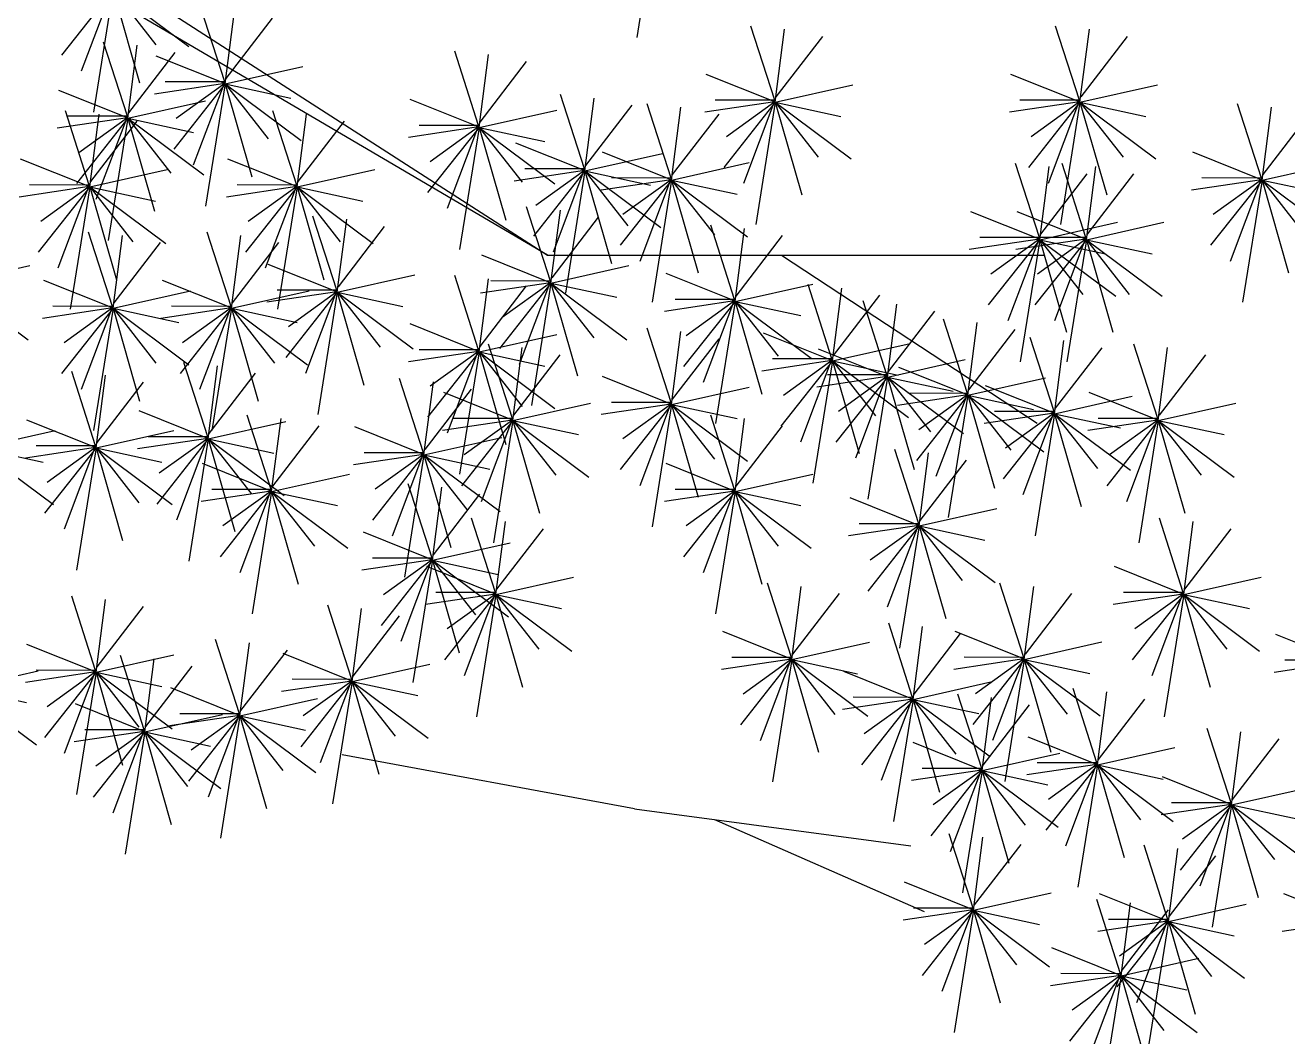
# Model space of a CAD drawing. Header units: millimetres. Extents: x 454 to 24074, y 929 to 15016.
# Drawn here: x 11660 to 12287, y 11968 to 12470 of the extents above; entities that cross this region are included whole.
import ezdxf

# ---------------------------------------------------------------- set-up
doc = ezdxf.new("R2010")
doc.units = ezdxf.units.MM
doc.layers.add('cadblocksdwg.com', color=255, linetype='Continuous')

# ---------------------------------------------------------------- blocks, each defined once
blk = doc.blocks.new('tree side_01')
at = {"color": 0}
for p, q in [((0.1108, 2.8619), (0.8761, 2.3694)), ((0.8761, 2.3694), (0.1117, 2.8186)), ((0.9821, 2.7004), (0.9631, 2.5814)), ((0.453, 2.6275), (0.4029, 2.564)), ((0.4525, 2.6294), (0.4219, 2.5484)), ((0.453, 2.6275), (0.4339, 2.5085)), ((0.453, 2.6275), (0.527, 2.5724)), ((0.453, 2.6275), (0.4789, 2.5372)), ((0.453, 2.6275), (0.4948, 2.5742)), ((0.5618, 2.538), (0.5385, 2.6103)), ((0.5622, 2.5361), (0.5713, 2.6071)), ((0.5632, 2.5414), (0.6084, 2.6002)), ((1.0977, 2.5202), (1.0744, 2.5925)), ((1.0981, 2.5183), (1.1072, 2.5893)), ((1.3945, 2.5202), (1.3712, 2.5925)), ((1.3949, 2.5183), (1.404, 2.5893)), ((0.467, 2.5046), (0.4437, 2.5769)), ((0.4674, 2.5027), (0.4765, 2.5737)), ((1.0991, 2.5235), (1.1443, 2.5823)), ((1.3959, 2.5235), (1.4411, 2.5823)), ((0.4684, 2.5079), (0.5136, 2.5667)), ((0.5618, 2.5365), (0.4949, 2.5633)), ((0.8091, 2.4957), (0.7858, 2.568)), ((0.8095, 2.4938), (0.8187, 2.5648)), ((0.5622, 2.5361), (0.6378, 2.5531)), ((0.8106, 2.499), (0.8557, 2.5578)), ((0.5618, 2.5365), (0.4935, 2.5263)), ((0.5618, 2.538), (0.5037, 2.5382)), ((0.5622, 2.5361), (0.5121, 2.4726)), ((0.5618, 2.5365), (0.5146, 2.5025)), ((0.5618, 2.538), (0.5312, 2.457)), ((0.5622, 2.5361), (0.5432, 2.4171)), ((0.5622, 2.5361), (0.6362, 2.481)), ((0.5622, 2.5361), (0.6262, 2.5223)), ((0.5622, 2.5361), (0.5882, 2.4458)), ((0.5622, 2.5361), (0.6041, 2.4828)), ((1.0977, 2.5187), (1.0308, 2.5454)), ((1.0981, 2.5183), (1.1737, 2.5353)), ((1.3945, 2.5187), (1.3276, 2.5454)), ((1.3949, 2.5183), (1.4705, 2.5353)), ((0.467, 2.5031), (0.4001, 2.5298)), ((0.9122, 2.4534), (0.8889, 2.5257)), ((0.9126, 2.4514), (0.9217, 2.5224)), ((0.4299, 2.4377), (0.4066, 2.51)), ((0.4674, 2.5027), (0.543, 2.5196)), ((0.6319, 2.4377), (0.6086, 2.51)), ((0.8091, 2.4942), (0.7423, 2.5209)), ((0.8095, 2.4938), (0.8852, 2.5107)), ((0.9136, 2.4567), (0.9588, 2.5155)), ((0.9967, 2.4444), (0.9734, 2.5167)), ((0.9971, 2.4425), (1.0062, 2.5135)), ((1.0977, 2.5187), (1.0294, 2.5085)), ((1.0977, 2.5202), (1.0396, 2.5204)), ((1.0981, 2.5183), (1.048, 2.4548)), ((1.0977, 2.5187), (1.0505, 2.4847)), ((1.0977, 2.5202), (1.0671, 2.4392)), ((1.0981, 2.5183), (1.0791, 2.3993)), ((1.0981, 2.5183), (1.1721, 2.4632)), ((1.0981, 2.5183), (1.1241, 2.428)), ((1.0981, 2.5183), (1.1621, 2.5045)), ((1.0981, 2.5183), (1.14, 2.4649)), ((1.3945, 2.5187), (1.3262, 2.5085)), ((1.3945, 2.5202), (1.3364, 2.5204)), ((1.3949, 2.5183), (1.3448, 2.4548)), ((1.3945, 2.5187), (1.3473, 2.4847)), ((1.3945, 2.5202), (1.3639, 2.4392)), ((1.3949, 2.5183), (1.3759, 2.3993)), ((1.3949, 2.5183), (1.4689, 2.4632)), ((1.3949, 2.5183), (1.4209, 2.428)), ((1.3949, 2.5183), (1.4589, 2.5045)), ((1.3949, 2.5183), (1.4368, 2.4649)), ((1.5717, 2.4444), (1.5484, 2.5167)), ((1.5722, 2.4425), (1.5813, 2.5135)), ((0.467, 2.5031), (0.3987, 2.4929)), ((0.467, 2.5046), (0.4089, 2.5048)), ((0.4674, 2.5027), (0.4173, 2.4392)), ((0.467, 2.5031), (0.4198, 2.4691)), ((0.4303, 2.4358), (0.4394, 2.5068)), ((0.4313, 2.4411), (0.4765, 2.4999)), ((0.467, 2.5046), (0.4364, 2.4236)), ((0.4674, 2.5027), (0.4484, 2.3837)), ((0.4674, 2.5027), (0.5414, 2.4476)), ((0.4674, 2.5027), (0.4934, 2.4124)), ((0.4674, 2.5027), (0.5314, 2.4889)), ((0.4674, 2.5027), (0.5093, 2.4493)), ((0.6323, 2.4358), (0.6414, 2.5068)), ((0.6333, 2.4411), (0.6785, 2.4999)), ((0.9981, 2.4478), (1.0433, 2.5066)), ((1.5732, 2.4478), (1.6184, 2.5066)), ((0.8091, 2.4942), (0.7408, 2.484)), ((0.8091, 2.4957), (0.7511, 2.4958)), ((0.8095, 2.4938), (0.7594, 2.4303)), ((0.8091, 2.4942), (0.7619, 2.4602)), ((0.8091, 2.4957), (0.7785, 2.4147)), ((0.8095, 2.4938), (0.7905, 2.3748)), ((0.8095, 2.4938), (0.8835, 2.4387)), ((0.8095, 2.4938), (0.8355, 2.4035)), ((0.8095, 2.4938), (0.8735, 2.48)), ((0.8095, 2.4938), (0.8514, 2.4404)), ((0.9122, 2.4518), (0.8453, 2.4786)), ((0.4299, 2.4362), (0.363, 2.463)), ((0.6319, 2.4362), (0.565, 2.463)), ((0.9126, 2.4514), (0.9882, 2.4684)), ((0.9967, 2.4429), (0.9298, 2.4696)), ((1.5717, 2.4429), (1.5049, 2.4696)), ((0.4303, 2.4358), (0.5059, 2.4528)), ((0.6323, 2.4358), (0.7079, 2.4528)), ((0.9122, 2.4518), (0.8439, 2.4416)), ((0.9122, 2.4534), (0.8541, 2.4535)), ((0.9126, 2.4514), (0.8625, 2.3879)), ((0.9122, 2.4518), (0.865, 2.4178)), ((0.9122, 2.4534), (0.8816, 2.3723)), ((0.9126, 2.4514), (0.8936, 2.3324)), ((0.9126, 2.4514), (0.9866, 2.3963)), ((0.9126, 2.4514), (0.9766, 2.4376)), ((0.9126, 2.4514), (0.9386, 2.3612)), ((0.9126, 2.4514), (0.9545, 2.3981)), ((0.9971, 2.4425), (1.0727, 2.4595)), ((1.3553, 2.3865), (1.332, 2.4588)), ((1.3557, 2.3845), (1.3649, 2.4556)), ((1.3567, 2.3898), (1.4019, 2.4486)), ((1.4007, 2.3865), (1.3774, 2.4588)), ((1.4011, 2.3845), (1.4102, 2.4556)), ((1.4021, 2.3898), (1.4473, 2.4486)), ((1.5722, 2.4425), (1.6478, 2.4595)), ((0.4299, 2.4362), (0.3616, 2.426)), ((0.4299, 2.4377), (0.3718, 2.4379)), ((0.4303, 2.4358), (0.3802, 2.3723)), ((0.4299, 2.4362), (0.3827, 2.4022)), ((0.4299, 2.4377), (0.3993, 2.3567)), ((0.4303, 2.4358), (0.4113, 2.3168)), ((0.4303, 2.4358), (0.5043, 2.3807)), ((0.4303, 2.4358), (0.4943, 2.422)), ((0.4303, 2.4358), (0.4563, 2.3455)), ((0.4303, 2.4358), (0.4722, 2.3825)), ((0.6319, 2.4362), (0.5636, 2.426)), ((0.6319, 2.4377), (0.5738, 2.4379)), ((0.6323, 2.4358), (0.5822, 2.3723)), ((0.6319, 2.4362), (0.5846, 2.4022)), ((0.6319, 2.4377), (0.6012, 2.3567)), ((0.6323, 2.4358), (0.6133, 2.3168)), ((0.6323, 2.4358), (0.7063, 2.3807)), ((0.6323, 2.4358), (0.6963, 2.422)), ((0.6323, 2.4358), (0.6582, 2.3455)), ((0.6323, 2.4358), (0.6741, 2.3825)), ((0.9967, 2.4429), (0.9284, 2.4327)), ((0.9967, 2.4444), (0.9386, 2.4446)), ((0.9971, 2.4425), (0.947, 2.379)), ((0.9967, 2.4429), (0.9495, 2.4089)), ((0.9967, 2.4444), (0.9661, 2.3634)), ((0.9971, 2.4425), (0.9781, 2.3235)), ((0.9971, 2.4425), (1.0711, 2.3874)), ((0.9971, 2.4425), (1.0611, 2.4287)), ((0.9971, 2.4425), (1.0231, 2.3522)), ((0.9971, 2.4425), (1.039, 2.3892)), ((1.5717, 2.4429), (1.5034, 2.4327)), ((1.5717, 2.4444), (1.5137, 2.4446)), ((1.5722, 2.4425), (1.5221, 2.379)), ((1.5717, 2.4429), (1.5245, 2.4089)), ((1.5717, 2.4444), (1.5411, 2.3634)), ((1.5722, 2.4425), (1.5531, 2.3235)), ((1.5722, 2.4425), (1.6462, 2.3874)), ((1.5722, 2.4425), (1.6362, 2.4287)), ((1.5722, 2.4425), (1.614, 2.3892)), ((1.5722, 2.4425), (1.5981, 2.3522)), ((0.8792, 2.3441), (0.8559, 2.4164)), ((0.8796, 2.3422), (0.8888, 2.4132)), ((1.3553, 2.3849), (1.2885, 2.4117)), ((1.4007, 2.3849), (1.3338, 2.4117)), ((0.671, 2.3352), (0.6477, 2.4075)), ((0.6714, 2.3333), (0.6806, 2.4043)), ((0.8806, 2.3475), (0.9258, 2.4063)), ((1.0585, 2.3263), (1.0352, 2.3986)), ((1.3557, 2.3845), (1.4314, 2.4015)), ((1.4011, 2.3845), (1.4767, 2.4015)), ((0.4525, 2.3196), (0.4292, 2.3919)), ((0.453, 2.3177), (0.4621, 2.3887)), ((0.568, 2.3196), (0.5447, 2.3919)), ((0.5684, 2.3177), (0.5775, 2.3887)), ((0.6725, 2.3385), (0.7176, 2.3973)), ((1.0589, 2.3244), (1.0681, 2.3954)), ((1.0599, 2.3296), (1.1051, 2.3884)), ((1.3553, 2.3865), (1.2973, 2.3866)), ((1.3553, 2.3865), (1.3247, 2.3054)), ((1.4007, 2.3865), (1.3426, 2.3866)), ((1.4007, 2.3865), (1.37, 2.3054)), ((0.454, 2.3229), (0.4992, 2.3817)), ((0.5694, 2.3229), (0.6146, 2.3817)), ((1.3553, 2.3849), (1.287, 2.3748)), ((1.3557, 2.3845), (1.3056, 2.321)), ((1.3553, 2.3849), (1.3081, 2.351)), ((1.4007, 2.3849), (1.3324, 2.3748)), ((1.3557, 2.3845), (1.3367, 2.2655)), ((1.4011, 2.3845), (1.351, 2.321)), ((1.4007, 2.3849), (1.3534, 2.351)), ((1.3557, 2.3845), (1.4297, 2.3294)), ((1.3557, 2.3845), (1.4197, 2.3708)), ((1.3557, 2.3845), (1.3976, 2.3312)), ((1.3557, 2.3845), (1.3817, 2.2943)), ((1.4011, 2.3845), (1.3821, 2.2655)), ((1.4011, 2.3845), (1.427, 2.2943)), ((1.4011, 2.3845), (1.4751, 2.3294)), ((1.4011, 2.3845), (1.4651, 2.3708)), ((1.4011, 2.3845), (1.4429, 2.3312)), ((0.8792, 2.3426), (0.8123, 2.3693)), ((0.8761, 2.3694), (1.3608, 2.3694)), ((1.1043, 2.3694), (1.3531, 2.2058)), ((0.2963, 2.3422), (0.372, 2.3592)), ((0.671, 2.3337), (0.6042, 2.3604)), ((0.6714, 2.3333), (0.7471, 2.3503)), ((0.8091, 2.2773), (0.7858, 2.3496)), ((0.8796, 2.3422), (0.9553, 2.3592)), ((1.0585, 2.3248), (0.9917, 2.3515)), ((0.2963, 2.3422), (0.3703, 2.2871)), ((0.4525, 2.3181), (0.3857, 2.3448)), ((0.568, 2.3181), (0.5011, 2.3448)), ((0.8095, 2.2753), (0.8187, 2.3464)), ((0.8106, 2.2806), (0.8557, 2.3394)), ((0.8792, 2.3426), (0.8109, 2.3324)), ((0.8792, 2.3441), (0.8211, 2.3443)), ((0.8796, 2.3422), (0.8295, 2.2787)), ((0.8792, 2.3426), (0.832, 2.3086)), ((0.8792, 2.3441), (0.8486, 2.2631)), ((0.8796, 2.3422), (0.8606, 2.2232)), ((0.8796, 2.3422), (0.9536, 2.2871)), ((0.8796, 2.3422), (0.9056, 2.2519)), ((0.8796, 2.3422), (0.9215, 2.2889)), ((0.8796, 2.3422), (0.9436, 2.3284)), ((1.0589, 2.3244), (1.1346, 2.3413)), ((1.1533, 2.2684), (1.13, 2.3407)), ((1.1537, 2.2664), (1.1629, 2.3374)), ((0.453, 2.3177), (0.5286, 2.3347)), ((0.5684, 2.3177), (0.644, 2.3347)), ((0.671, 2.3337), (0.6027, 2.3235)), ((0.671, 2.3352), (0.613, 2.3354)), ((0.6714, 2.3333), (0.6213, 2.2698)), ((0.671, 2.3337), (0.6238, 2.2997)), ((0.671, 2.3352), (0.6404, 2.2542)), ((0.6714, 2.3333), (0.6524, 2.2143)), ((0.6714, 2.3333), (0.7455, 2.2782)), ((0.6714, 2.3333), (0.6974, 2.243)), ((0.6714, 2.3333), (0.7354, 2.3195)), ((0.6714, 2.3333), (0.7133, 2.2799)), ((1.0585, 2.3248), (0.9902, 2.3146)), ((1.0585, 2.3263), (1.0005, 2.3264)), ((1.0589, 2.3244), (1.0088, 2.2609)), ((1.0585, 2.3248), (1.0113, 2.2908)), ((1.0585, 2.3263), (1.0279, 2.2453)), ((1.0589, 2.3244), (1.0399, 2.2054)), ((1.0589, 2.3244), (1.1329, 2.2693)), ((1.0589, 2.3244), (1.1229, 2.3106)), ((1.0589, 2.3244), (1.0849, 2.2341)), ((1.0589, 2.3244), (1.1008, 2.271)), ((1.1548, 2.2717), (1.1999, 2.3305)), ((1.2069, 2.2528), (1.1836, 2.3251)), ((0.4525, 2.3181), (0.3843, 2.3079)), ((0.4525, 2.3196), (0.3945, 2.3198)), ((0.453, 2.3177), (0.4029, 2.2542)), ((0.4525, 2.3181), (0.4053, 2.2841)), ((0.4525, 2.3196), (0.4219, 2.2386)), ((0.453, 2.3177), (0.4339, 2.1987)), ((0.453, 2.3177), (0.527, 2.2626)), ((0.453, 2.3177), (0.4789, 2.2274)), ((0.453, 2.3177), (0.517, 2.3039)), ((0.453, 2.3177), (0.4948, 2.2643)), ((0.568, 2.3181), (0.4997, 2.3079)), ((0.568, 2.3196), (0.5099, 2.3198)), ((0.5684, 2.3177), (0.5183, 2.2542)), ((0.568, 2.3181), (0.5207, 2.2841)), ((0.568, 2.3196), (0.5373, 2.2386)), ((0.5684, 2.3177), (0.5494, 2.1987)), ((0.5684, 2.3177), (0.6424, 2.2626)), ((0.5684, 2.3177), (0.5943, 2.2274)), ((0.5684, 2.3177), (0.6324, 2.3039)), ((0.5684, 2.3177), (0.6103, 2.2643)), ((1.2073, 2.2508), (1.2165, 2.3218)), ((1.2083, 2.2561), (1.2535, 2.3149)), ((0.8091, 2.2757), (0.7423, 2.3025)), ((1.2852, 2.2349), (1.2619, 2.3072)), ((1.2857, 2.233), (1.2948, 2.304)), ((0.8095, 2.2753), (0.8852, 2.2923)), ((0.9967, 2.226), (0.9734, 2.2983)), ((0.9971, 2.2241), (1.0062, 2.2951)), ((0.9981, 2.2293), (1.0433, 2.2881)), ((1.1533, 2.2668), (1.0865, 2.2936)), ((1.2867, 2.2382), (1.3319, 2.2971)), ((1.3697, 2.2171), (1.3464, 2.2894)), ((0.8091, 2.2757), (0.7408, 2.2656)), ((0.8091, 2.2773), (0.7511, 2.2774)), ((0.8095, 2.2753), (0.7594, 2.2118)), ((0.8091, 2.2757), (0.7619, 2.2418)), ((0.8091, 2.2773), (0.7785, 2.1962)), ((0.8095, 2.2753), (0.7905, 2.1563)), ((0.8095, 2.2753), (0.8835, 2.2202)), ((0.8095, 2.2753), (0.8355, 2.1851)), ((0.8095, 2.2753), (0.8735, 2.2615)), ((0.8095, 2.2753), (0.8514, 2.222)), ((0.8421, 2.2104), (0.8188, 2.2827)), ((0.8425, 2.2085), (0.8517, 2.2795)), ((1.2069, 2.2512), (1.1401, 2.278)), ((1.1537, 2.2664), (1.2294, 2.2834)), ((1.3702, 2.2151), (1.3793, 2.2862)), ((1.3712, 2.2204), (1.4164, 2.2792)), ((1.4707, 2.2104), (1.4474, 2.2827)), ((1.4712, 2.2085), (1.4803, 2.2795)), ((0.5453, 2.1926), (0.522, 2.2649)), ((0.8435, 2.2137), (0.8887, 2.2725)), ((1.1533, 2.2668), (1.085, 2.2566)), ((1.1533, 2.2684), (1.0953, 2.2685)), ((1.1537, 2.2664), (1.1036, 2.2029)), ((1.1533, 2.2668), (1.1061, 2.2328)), ((1.1533, 2.2684), (1.1227, 2.1873)), ((1.1537, 2.2664), (1.1347, 2.1474)), ((1.1537, 2.2664), (1.2278, 2.2113)), ((1.1537, 2.2664), (1.2177, 2.2526)), ((1.1537, 2.2664), (1.1956, 2.2131)), ((1.1537, 2.2664), (1.1797, 2.1762)), ((1.2073, 2.2508), (1.283, 2.2678)), ((1.4722, 2.2137), (1.5174, 2.2725)), ((0.4361, 2.1837), (0.4128, 2.256)), ((0.4365, 2.1817), (0.4456, 2.2527)), ((0.5457, 2.1906), (0.5549, 2.2617)), ((0.5467, 2.1959), (0.5919, 2.2547)), ((0.9967, 2.2245), (0.9298, 2.2512)), ((1.2069, 2.2512), (1.1386, 2.241)), ((1.2069, 2.2528), (1.1489, 2.2529)), ((1.2073, 2.2508), (1.1572, 2.1873)), ((1.2069, 2.2512), (1.1597, 2.2172)), ((1.2069, 2.2528), (1.1763, 2.1717)), ((1.2073, 2.2508), (1.1883, 2.1318)), ((1.2073, 2.2508), (1.2813, 2.1957)), ((1.2073, 2.2508), (1.2713, 2.237)), ((1.2073, 2.2508), (1.2333, 2.1606)), ((1.2073, 2.2508), (1.2492, 2.1975)), ((1.2852, 2.2334), (1.2184, 2.2601)), ((0.4375, 2.187), (0.4827, 2.2458)), ((0.7555, 2.177), (0.7322, 2.2493)), ((0.7559, 2.175), (0.7651, 2.2461)), ((0.757, 2.1803), (0.8021, 2.2391)), ((0.9971, 2.2241), (1.0727, 2.241)), ((1.2857, 2.233), (1.3613, 2.25)), ((1.3697, 2.2155), (1.3029, 2.2423)), ((0.8421, 2.2089), (0.7752, 2.2356)), ((0.9967, 2.226), (0.9386, 2.2261)), ((0.9967, 2.226), (0.9661, 2.145)), ((1.2852, 2.2334), (1.217, 2.2232)), ((1.2852, 2.2349), (1.2272, 2.2351)), ((1.2857, 2.233), (1.2356, 2.1695)), ((1.2852, 2.2334), (1.238, 2.1994)), ((1.2852, 2.2349), (1.2546, 2.1539)), ((1.2857, 2.233), (1.2666, 2.114)), ((1.2857, 2.233), (1.3597, 2.1779)), ((1.2857, 2.233), (1.3497, 2.2192)), ((1.2857, 2.233), (1.3275, 2.1796)), ((1.2857, 2.233), (1.3116, 2.1427)), ((1.3702, 2.2151), (1.4458, 2.2321)), ((1.4707, 2.2089), (1.4039, 2.2356)), ((0.5453, 2.191), (0.4784, 2.2178)), ((0.6071, 2.1413), (0.5838, 2.2136)), ((0.8425, 2.2085), (0.9182, 2.2254)), ((0.9967, 2.2245), (0.9284, 2.2143)), ((0.9971, 2.2241), (0.947, 2.1606)), ((0.9967, 2.2245), (0.9495, 2.1905)), ((0.9971, 2.2241), (0.9781, 2.1051)), ((0.9971, 2.2241), (1.0711, 2.169)), ((0.9971, 2.2241), (1.0611, 2.2103)), ((0.9971, 2.2241), (1.0231, 2.1338)), ((0.9971, 2.2241), (1.039, 2.1707)), ((1.0585, 2.1413), (1.0352, 2.2136)), ((1.3697, 2.2155), (1.3015, 2.2054)), ((1.3697, 2.2171), (1.3117, 2.2172)), ((1.3702, 2.2151), (1.3201, 2.1516)), ((1.3697, 2.2155), (1.3225, 2.1816)), ((1.3697, 2.2171), (1.3391, 2.1361)), ((1.3702, 2.2151), (1.3511, 2.0961)), ((1.3702, 2.2151), (1.4442, 2.16)), ((1.3702, 2.2151), (1.3961, 2.1249)), ((1.3702, 2.2151), (1.4342, 2.2014)), ((1.3702, 2.2151), (1.412, 2.1618)), ((1.4712, 2.2085), (1.5468, 2.2254)), ((0.4361, 2.1821), (0.3692, 2.2089)), ((0.5457, 2.1906), (0.6214, 2.2076)), ((0.6075, 2.1394), (0.6167, 2.2104)), ((0.6086, 2.1446), (0.6537, 2.2034)), ((0.7555, 2.1754), (0.6887, 2.2022)), ((0.8421, 2.2089), (0.7738, 2.1987)), ((0.8421, 2.2104), (0.784, 2.2105)), ((0.8425, 2.2085), (0.7924, 2.145)), ((0.8421, 2.2089), (0.7949, 2.1749)), ((0.8421, 2.2104), (0.8115, 2.1294)), ((0.8425, 2.2085), (0.8235, 2.0895)), ((0.8425, 2.2085), (0.9165, 2.1534)), ((0.8425, 2.2085), (0.9065, 2.1947)), ((0.8425, 2.2085), (0.8685, 2.1182)), ((0.8425, 2.2085), (0.8844, 2.1551)), ((1.0589, 2.1394), (1.0681, 2.2104)), ((1.0599, 2.1446), (1.1051, 2.2034)), ((1.4707, 2.2089), (1.4025, 2.1987)), ((1.4707, 2.2104), (1.4127, 2.2105)), ((1.4712, 2.2085), (1.4211, 2.145)), ((1.4707, 2.2089), (1.4235, 2.1749)), ((1.4707, 2.2104), (1.4401, 2.1294)), ((1.4712, 2.2085), (1.4521, 2.0895)), ((1.4712, 2.2085), (1.5452, 2.1534)), ((1.4712, 2.2085), (1.4971, 2.1182)), ((1.4712, 2.2085), (1.513, 2.1551)), ((1.4712, 2.2085), (1.5352, 2.1947)), ((0.3211, 2.1817), (0.3967, 2.1987)), ((0.4365, 2.1817), (0.5121, 2.1987)), ((0.5453, 2.191), (0.477, 2.1809)), ((0.5453, 2.1926), (0.4872, 2.1927)), ((0.5457, 2.1906), (0.4956, 2.1271)), ((0.5453, 2.191), (0.4981, 2.1571)), ((0.5453, 2.1926), (0.5147, 2.1115)), ((0.5457, 2.1906), (0.5267, 2.0716)), ((0.5457, 2.1906), (0.6197, 2.1355)), ((0.5457, 2.1906), (0.5717, 2.1004)), ((0.5457, 2.1906), (0.5876, 2.1373)), ((0.5457, 2.1906), (0.6097, 2.1768)), ((0.7559, 2.175), (0.8316, 2.192)), ((0.3211, 2.1817), (0.3951, 2.1266)), ((0.3211, 2.1817), (0.3851, 2.1679)), ((0.4361, 2.1821), (0.3678, 2.1719)), ((0.4361, 2.1837), (0.378, 2.1838)), ((0.4365, 2.1817), (0.3864, 2.1182)), ((0.4361, 2.1821), (0.3888, 2.1482)), ((0.4361, 2.1837), (0.4054, 2.1026)), ((0.4365, 2.1817), (0.4175, 2.0627)), ((0.4365, 2.1817), (0.5105, 2.1266)), ((0.4365, 2.1817), (0.5005, 2.1679)), ((0.4365, 2.1817), (0.4783, 2.1284)), ((0.4365, 2.1817), (0.4624, 2.0915)), ((0.7555, 2.177), (0.6975, 2.1771)), ((0.7555, 2.177), (0.7249, 2.0959)), ((1.2378, 2.1079), (1.2145, 2.1802)), ((1.2382, 2.1059), (1.2474, 2.177)), ((0.6071, 2.1398), (0.5403, 2.1665)), ((0.7555, 2.1754), (0.6872, 2.1653)), ((0.7559, 2.175), (0.7058, 2.1115)), ((0.7555, 2.1754), (0.7083, 2.1415)), ((0.7559, 2.175), (0.7369, 2.056)), ((0.7559, 2.175), (0.83, 2.1199)), ((0.7559, 2.175), (0.7819, 2.0848)), ((0.7559, 2.175), (0.8199, 2.1612)), ((0.7559, 2.175), (0.7978, 2.1217)), ((1.0585, 2.1398), (0.9917, 2.1665)), ((1.2393, 2.1112), (1.2845, 2.17)), ((0.6075, 2.1394), (0.6832, 2.1563)), ((1.0589, 2.1394), (1.1346, 2.1563)), ((0.6071, 2.1413), (0.5491, 2.1414)), ((0.6071, 2.1413), (0.5765, 2.0603)), ((0.7638, 2.0744), (0.7405, 2.1467)), ((0.7642, 2.0725), (0.7733, 2.1435)), ((1.0585, 2.1413), (1.0005, 2.1414)), ((1.0585, 2.1413), (1.0279, 2.0603)), ((0.6071, 2.1398), (0.5388, 2.1296)), ((0.6075, 2.1394), (0.5574, 2.0759)), ((0.6071, 2.1398), (0.5599, 2.1058)), ((0.6075, 2.1394), (0.5885, 2.0204)), ((0.6075, 2.1394), (0.6816, 2.0843)), ((0.6075, 2.1394), (0.6335, 2.0491)), ((0.6075, 2.1394), (0.6715, 2.1256)), ((0.6075, 2.1394), (0.6494, 2.086)), ((0.7652, 2.0778), (0.8104, 2.1366)), ((1.0585, 2.1398), (0.9902, 2.1296)), ((1.0589, 2.1394), (1.0088, 2.0759)), ((1.0585, 2.1398), (1.0113, 2.1058)), ((1.0589, 2.1394), (1.0399, 2.0204)), ((1.0589, 2.1394), (1.1329, 2.0843)), ((1.0589, 2.1394), (1.1229, 2.1256)), ((1.0589, 2.1394), (1.0849, 2.0491)), ((1.0589, 2.1394), (1.1008, 2.086)), ((1.2378, 2.1063), (1.171, 2.1331)), ((1.2382, 2.1059), (1.3139, 2.1229)), ((0.8256, 2.041), (0.8023, 2.1133)), ((0.826, 2.0391), (0.8352, 2.1101)), ((0.827, 2.0443), (0.8722, 2.1031)), ((1.2378, 2.1063), (1.1695, 2.0962)), ((1.2378, 2.1079), (1.1798, 2.108)), ((1.2382, 2.1059), (1.1882, 2.0424)), ((1.2378, 2.1063), (1.1906, 2.0724)), ((1.2378, 2.1079), (1.2072, 2.0268)), ((1.2382, 2.1059), (1.2192, 1.9869)), ((1.2382, 2.1059), (1.3123, 2.0508)), ((1.2382, 2.1059), (1.3023, 2.0921)), ((1.2382, 2.1059), (1.2801, 2.0526)), ((1.2382, 2.1059), (1.2642, 2.0157)), ((1.4955, 2.041), (1.4722, 2.1133)), ((1.4959, 2.0391), (1.505, 2.1101)), ((1.4969, 2.0443), (1.5421, 2.1031)), ((0.7638, 2.0729), (0.6969, 2.0996)), ((0.7642, 2.0725), (0.8398, 2.0895)), ((0.7638, 2.0729), (0.6955, 2.0627)), ((0.7638, 2.0744), (0.7057, 2.0746)), ((0.7642, 2.0725), (0.7141, 2.009)), ((0.7638, 2.0729), (0.7166, 2.0389)), ((0.7638, 2.0744), (0.7332, 1.9934)), ((0.7642, 2.0725), (0.7452, 1.9535)), ((0.8256, 2.0395), (0.7588, 2.0662)), ((0.7642, 2.0725), (0.8382, 2.0174)), ((0.7642, 2.0725), (0.7902, 1.9822)), ((0.7642, 2.0725), (0.8282, 2.0587)), ((0.7642, 2.0725), (0.8061, 2.0192)), ((1.4955, 2.0395), (1.4286, 2.0662)), ((0.826, 2.0391), (0.9017, 2.056)), ((1.4959, 2.0391), (1.5715, 2.056)), ((1.1139, 1.9777), (1.0906, 2.05)), ((1.1143, 1.9758), (1.1234, 2.0468)), ((1.3402, 1.9778), (1.3169, 2.0501)), ((1.3406, 1.9759), (1.3498, 2.0469)), ((0.4361, 1.9652), (0.4128, 2.0375)), ((0.4365, 1.9633), (0.4456, 2.0343)), ((0.8256, 2.0395), (0.7573, 2.0293)), ((0.8256, 2.041), (0.7676, 2.0411)), ((0.826, 2.0391), (0.7759, 1.9756)), ((0.8256, 2.0395), (0.7784, 2.0055)), ((0.8256, 2.041), (0.795, 1.96)), ((0.826, 2.0391), (0.807, 1.9201)), ((0.826, 2.0391), (0.9, 1.984)), ((0.826, 2.0391), (0.852, 1.9488)), ((0.826, 2.0391), (0.89, 2.0253)), ((0.826, 2.0391), (0.8679, 1.9857)), ((1.1153, 1.981), (1.1605, 2.0399)), ((1.3417, 1.9811), (1.3868, 2.0399)), ((1.4955, 2.0395), (1.4272, 2.0293)), ((1.4955, 2.041), (1.4374, 2.0411)), ((1.4959, 2.0391), (1.4458, 1.9756)), ((1.4955, 2.0395), (1.4483, 2.0055)), ((1.4955, 2.041), (1.4649, 1.96)), ((1.4959, 2.0391), (1.4769, 1.9201)), ((1.4959, 2.0391), (1.5699, 1.984)), ((1.4959, 2.0391), (1.5218, 1.9488)), ((1.4959, 2.0391), (1.5378, 1.9857)), ((1.4959, 2.0391), (1.5599, 2.0253)), ((0.4375, 1.9685), (0.4827, 2.0274)), ((0.6855, 1.9563), (0.6621, 2.0286)), ((0.6859, 1.9544), (0.695, 2.0254)), ((0.6869, 1.9596), (0.7321, 2.0184)), ((1.2319, 1.9389), (1.2086, 2.0112)), ((1.2323, 1.937), (1.2414, 2.008)), ((0.5762, 1.9229), (0.5529, 1.9952)), ((1.1139, 1.9762), (1.047, 2.0029)), ((1.1143, 1.9758), (1.1899, 1.9928)), ((1.2333, 1.9422), (1.2785, 2.001)), ((1.3402, 1.9763), (1.2734, 2.003)), ((1.3406, 1.9759), (1.4163, 1.9929)), ((1.6524, 1.9734), (1.5856, 2.0002)), ((0.4361, 1.9637), (0.3692, 1.9904)), ((0.4365, 1.9633), (0.5121, 1.9803)), ((0.5766, 1.9209), (0.5858, 1.992)), ((0.5776, 1.9262), (0.6228, 1.985)), ((0.6855, 1.9548), (0.6186, 1.9815)), ((0.4835, 1.9073), (0.4602, 1.9796)), ((0.4839, 1.9053), (0.493, 1.9764)), ((0.4849, 1.9106), (0.5301, 1.9694)), ((0.6859, 1.9544), (0.7615, 1.9713)), ((1.1139, 1.9762), (1.0456, 1.966)), ((1.1139, 1.9777), (1.0558, 1.9779)), ((1.1143, 1.9758), (1.0642, 1.9123)), ((1.1139, 1.9762), (1.0667, 1.9422)), ((1.1139, 1.9777), (1.0833, 1.8967)), ((1.1143, 1.9758), (1.0953, 1.8568)), ((1.1143, 1.9758), (1.1883, 1.9207)), ((1.1143, 1.9758), (1.1783, 1.962)), ((1.1143, 1.9758), (1.1562, 1.9224)), ((1.1143, 1.9758), (1.1403, 1.8855)), ((1.3402, 1.9763), (1.2719, 1.9661)), ((1.3402, 1.9778), (1.2822, 1.978)), ((1.3406, 1.9759), (1.2905, 1.9124)), ((1.3402, 1.9763), (1.293, 1.9423)), ((1.3402, 1.9778), (1.3096, 1.8968)), ((1.3406, 1.9759), (1.3216, 1.8569)), ((1.3406, 1.9759), (1.4146, 1.9208)), ((1.3406, 1.9759), (1.4046, 1.9621)), ((1.3406, 1.9759), (1.3666, 1.8856)), ((1.3406, 1.9759), (1.3825, 1.9225)), ((1.6524, 1.9734), (1.5842, 1.9632)), ((1.6524, 1.9749), (1.5944, 1.9751)), ((0.3046, 1.9477), (0.3802, 1.9647)), ((0.4361, 1.9637), (0.3678, 1.9535)), ((0.4361, 1.9652), (0.378, 1.9654)), ((0.4365, 1.9633), (0.3864, 1.8998)), ((0.4361, 1.9637), (0.3888, 1.9297)), ((0.4361, 1.9652), (0.4054, 1.8842)), ((0.4365, 1.9633), (0.4175, 1.8443)), ((0.4365, 1.9633), (0.5105, 1.9082)), ((0.4365, 1.9633), (0.5005, 1.9495)), ((0.4365, 1.9633), (0.4783, 1.9099)), ((0.4365, 1.9633), (0.4624, 1.873)), ((0.6855, 1.9563), (0.6274, 1.9565)), ((0.6855, 1.9563), (0.6548, 1.8753)), ((1.2319, 1.9373), (1.165, 1.9641)), ((0.3046, 1.9477), (0.3786, 1.8926)), ((0.3046, 1.9477), (0.3686, 1.9339)), ((0.5762, 1.9213), (0.5094, 1.9481)), ((0.6855, 1.9548), (0.6172, 1.9446)), ((0.6859, 1.9544), (0.6358, 1.8909)), ((0.6855, 1.9548), (0.6382, 1.9208)), ((0.6859, 1.9544), (0.6668, 1.8354)), ((0.6859, 1.9544), (0.7599, 1.8993)), ((0.6859, 1.9544), (0.7118, 1.8641)), ((0.6859, 1.9544), (0.7499, 1.9406)), ((0.6859, 1.9544), (0.7277, 1.901)), ((1.2323, 1.937), (1.3079, 1.9539)), ((1.4114, 1.8751), (1.3881, 1.9474)), ((1.4118, 1.8732), (1.4209, 1.9442)), ((0.4835, 1.9057), (0.4166, 1.9325)), ((0.5766, 1.9209), (0.6523, 1.9379)), ((1.2319, 1.9373), (1.1636, 1.9272)), ((1.2319, 1.9389), (1.1738, 1.939)), ((1.2323, 1.937), (1.1822, 1.8734)), ((1.2319, 1.9373), (1.1846, 1.9034)), ((1.2319, 1.9389), (1.2012, 1.8579)), ((1.2323, 1.937), (1.2133, 1.818)), ((1.2323, 1.937), (1.3063, 1.8819)), ((1.2323, 1.937), (1.2582, 1.8467)), ((1.2323, 1.937), (1.2963, 1.9232)), ((1.2323, 1.937), (1.2741, 1.8836)), ((1.2992, 1.8697), (1.2759, 1.942)), ((1.2996, 1.8677), (1.3087, 1.9387)), ((1.3006, 1.873), (1.3458, 1.9318)), ((1.4128, 1.8784), (1.458, 1.9372)), ((0.4839, 1.9053), (0.5595, 1.9223)), ((0.5762, 1.9213), (0.5079, 1.9112)), ((0.5762, 1.9229), (0.5182, 1.923)), ((0.5766, 1.9209), (0.5265, 1.8574)), ((0.5762, 1.9213), (0.529, 1.8874)), ((0.5762, 1.9229), (0.5456, 1.8418)), ((0.5766, 1.9209), (0.5576, 1.8019)), ((0.5766, 1.9209), (0.6506, 1.8658)), ((0.5766, 1.9209), (0.6406, 1.9071)), ((0.5766, 1.9209), (0.6185, 1.8676)), ((0.5766, 1.9209), (0.6026, 1.8307)), ((0.4835, 1.9073), (0.4254, 1.9074)), ((0.4835, 1.9073), (0.4528, 1.8262)), ((1.5422, 1.8363), (1.5189, 1.9086)), ((0.4835, 1.9057), (0.4152, 1.8956)), ((0.4839, 1.9053), (0.4338, 1.8418)), ((0.4835, 1.9057), (0.4362, 1.8718)), ((0.4839, 1.9053), (0.4649, 1.7863)), ((0.4839, 1.9053), (0.5579, 1.8502)), ((0.4839, 1.9053), (0.5479, 1.8915)), ((0.4839, 1.9053), (0.5098, 1.8151)), ((0.4839, 1.9053), (0.5257, 1.852)), ((1.2992, 1.8681), (1.2323, 1.8949)), ((1.4114, 1.8736), (1.3445, 1.9003)), ((1.5426, 1.8343), (1.5517, 1.9054)), ((1.5436, 1.8396), (1.5888, 1.8984)), ((0.9609, 1.8304), (0.6762, 1.8831)), ((1.2996, 1.8677), (1.3752, 1.8847)), ((1.4118, 1.8732), (1.4874, 1.8901)), ((1.2992, 1.8697), (1.2411, 1.8698)), ((1.2992, 1.8697), (1.2686, 1.7886)), ((1.4114, 1.8736), (1.3431, 1.8634)), ((1.4114, 1.8751), (1.3533, 1.8752)), ((1.4118, 1.8732), (1.3617, 1.8097)), ((1.4114, 1.8736), (1.3642, 1.8396)), ((1.4114, 1.8751), (1.3808, 1.7941)), ((1.4118, 1.8732), (1.3928, 1.7542)), ((1.4118, 1.8732), (1.4858, 1.8181)), ((1.4118, 1.8732), (1.4758, 1.8594)), ((1.4118, 1.8732), (1.4378, 1.7829)), ((1.4118, 1.8732), (1.4537, 1.8198)), ((1.2992, 1.8681), (1.2309, 1.8579)), ((1.2996, 1.8677), (1.2495, 1.8042)), ((1.2992, 1.8681), (1.252, 1.8342)), ((1.2996, 1.8677), (1.2806, 1.7487)), ((1.2996, 1.8677), (1.3736, 1.8126)), ((1.2996, 1.8677), (1.3256, 1.7775)), ((1.2996, 1.8677), (1.3636, 1.8539)), ((1.2996, 1.8677), (1.3415, 1.8144)), ((1.5422, 1.8347), (1.4753, 1.8615)), ((1.5426, 1.8343), (1.6182, 1.8513)), ((1.5422, 1.8347), (1.4739, 1.8246)), ((1.5422, 1.8363), (1.4841, 1.8364)), ((1.5426, 1.8343), (1.4925, 1.7708)), ((1.5422, 1.8347), (1.4949, 1.8008)), ((1.5422, 1.8363), (1.5116, 1.7552)), ((1.5426, 1.8343), (1.5236, 1.7153)), ((1.5426, 1.8343), (1.6166, 1.7792)), ((1.5426, 1.8343), (1.6066, 1.8206)), ((1.5426, 1.8343), (1.5845, 1.781)), ((1.5426, 1.8343), (1.5685, 1.7441)), ((0.9609, 1.8304), (1.2302, 1.7943)), ((1.039, 1.8199), (1.243, 1.7305)), ((1.2908, 1.7337), (1.2675, 1.806)), ((1.2913, 1.7317), (1.3004, 1.8028)), ((1.2923, 1.737), (1.3375, 1.7958)), ((1.4806, 1.7226), (1.4573, 1.7949)), ((1.481, 1.7206), (1.4902, 1.7917)), ((1.4821, 1.7259), (1.5272, 1.7847)), ((1.2908, 1.7321), (1.224, 1.7589)), ((1.2913, 1.7317), (1.3669, 1.7487)), ((1.4806, 1.721), (1.4138, 1.7478)), ((1.6601, 1.721), (1.5933, 1.7478)), ((1.4345, 1.6699), (1.4112, 1.7422)), ((1.4349, 1.6679), (1.444, 1.739)), ((1.481, 1.7206), (1.5567, 1.7376)), ((1.2908, 1.7321), (1.2226, 1.722)), ((1.2908, 1.7337), (1.2328, 1.7338)), ((1.2913, 1.7317), (1.2412, 1.6682)), ((1.2908, 1.7321), (1.2436, 1.6982)), ((1.2908, 1.7337), (1.2602, 1.6526)), ((1.2913, 1.7317), (1.2722, 1.6127)), ((1.2913, 1.7317), (1.3653, 1.6766)), ((1.2913, 1.7317), (1.3172, 1.6415)), ((1.2913, 1.7317), (1.3331, 1.6784)), ((1.2913, 1.7317), (1.3553, 1.7179)), ((1.4806, 1.7226), (1.4226, 1.7227)), ((1.4359, 1.6732), (1.4811, 1.732)), ((1.4806, 1.7226), (1.45, 1.6415)), ((1.4806, 1.721), (1.4123, 1.7109)), ((1.481, 1.7206), (1.4309, 1.6571)), ((1.4806, 1.721), (1.4334, 1.6871)), ((1.481, 1.7206), (1.462, 1.6016)), ((1.481, 1.7206), (1.555, 1.6655)), ((1.481, 1.7206), (1.545, 1.7068)), ((1.481, 1.7206), (1.507, 1.6304)), ((1.481, 1.7206), (1.5229, 1.6673)), ((1.6601, 1.721), (1.5919, 1.7109)), ((1.4345, 1.6683), (1.3676, 1.6951)), ((1.4349, 1.6679), (1.5105, 1.6849)), ((1.4345, 1.6683), (1.3662, 1.6582)), ((1.4345, 1.6699), (1.3764, 1.67)), ((1.4349, 1.6679), (1.3848, 1.6044)), ((1.4345, 1.6683), (1.3872, 1.6344)), ((1.4345, 1.6699), (1.4038, 1.5888)), ((1.4349, 1.6679), (1.4159, 1.5489)), ((1.4349, 1.6679), (1.5089, 1.6128)), ((1.4349, 1.6679), (1.4989, 1.6542)), ((1.4349, 1.6679), (1.4767, 1.6146)), ((1.4349, 1.6679), (1.4608, 1.5777))]:
    blk.add_line(p, q, dxfattribs=at)

msp = doc.modelspace()

# ---------------------------------------------------------------- block references
at = {"layer": 'cadblocksdwg.com', "xscale": 510.3099452236204, "yscale": 510.3099452236204, "zscale": 510.3099452236204}
msp.add_blockref('tree side_01', (11472.2, 11147.14), dxfattribs=at)

doc.saveas('drawing.dxf')
